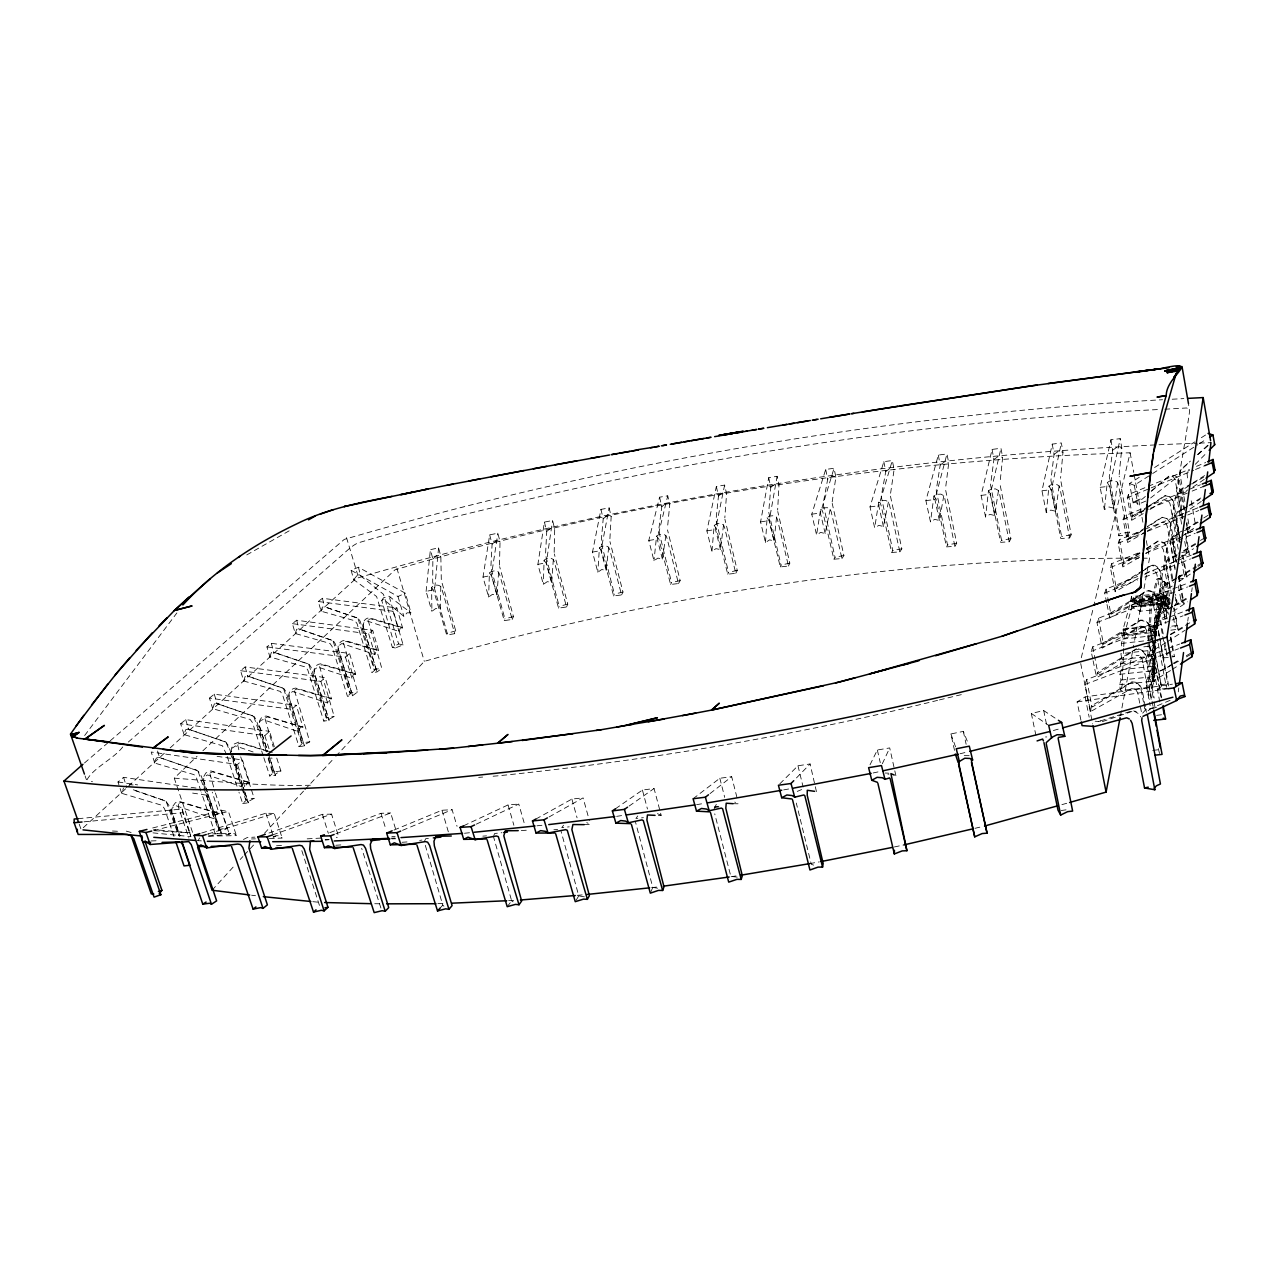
<?xml version="1.0" encoding="UTF-8"?>
<svg xmlns="http://www.w3.org/2000/svg" width="1279" height="1279" viewBox="0 0 1279 1279"><rect width="100%" height="100%" fill="white"/><g stroke="black" fill="none" stroke-linecap="round" stroke-linejoin="round"><path stroke-width="0.75" stroke-dasharray="5 3.75" d="M441.303 579.611L440.839 556.301L438.569 547.876L430.399 549.65L432.862 558.955L432.686 582.153L447.218 633.249L446.707 635.023L454.748 633.665L455.74 630.867L441.495 581.018M498.602 572.209L496.987 595.071L492.495 594.319L488.626 597.053L482.998 577.117L489.697 534.846L497.835 533.199L500.041 541.656L499.481 565.19M553.311 559.562L551.745 582.457L547.252 581.657L543.351 584.391L537.883 564.375L544.406 522.104L552.576 520.489L554.702 528.978L554.175 552.544M1155.88 628.98L1154.313 681.643L1152.891 681.803L1147.839 654.768L1149.261 654.608L1154.313 681.643M178.42 804.315L178.357 806.841L188.924 838.129M544.087 560.282L546.149 563.192L558.555 608.133L566.533 606.981L554.335 561.913L553.215 559.387L550.498 558.076L546.325 558.619L544.087 560.282L543.351 584.391M492.479 579.323L504.246 620.635L512.192 619.436L499.657 574.543L498.506 572.033L495.772 570.738L491.616 571.313L489.393 572.976L488.626 597.053M209.932 773.779L214.792 791.141M1154.937 639.164L1153.626 682.554L1152.283 687.239L1120.564 690.532L1119.509 684.713L1121.028 680.06L1119.956 674.273L1121.475 669.684L1120.42 663.913L1121.907 659.404L1120.868 653.633L1152.203 650.212L1153.546 645.767L1152.523 639.98L1153.85 635.615L1152.827 629.844L1154.154 625.543L1123.218 629.044L1121.747 633.345L1122.786 639.084L1121.315 643.449L1122.003 647.286M1154.985 637.198L1154.154 625.543M1153.882 642.234L1152.619 680.364L1154.042 680.22L1155.289 642.074M1152.891 681.803L1154.154 640.331M1154.202 638.605L1154.473 629.156L1160.916 602.361L1162.275 602.201L1168.59 606.63L1167.423 607.669L1167.167 605.143L1168.382 604.983L1168.718 606.822L1167.423 607.669M1155.401 638.637L1155.944 629.284L1162.275 602.201M1149.261 654.608L1149.229 655.679L1149.709 641.61M237.702 744.97L240.084 754.93M1147.791 655.839L1148.286 641.77M1148.35 640.028L1150.093 605.335L1156.68 579.147L1159.525 578.412L1165.713 582.632L1158.166 578.604M1149.773 639.868L1151.484 605.159L1158.039 578.971L1159.525 578.412M265.041 718.798L273.226 747.016M171.85 811.781L171.994 808.216L175.719 805.642L214.296 818.832L216.183 814.131L219.189 813.716L212.25 792.149M1123.665 648.517L1122.083 685.848L1120.564 690.532M1123.745 646.55L1124.257 634.752L1123.218 629.044M294.586 690.836L309.774 741.836L304.978 744.458L304.418 745.929L299.014 746.632L282.467 694.513L280.245 691.395L243.681 681.004L240.564 670.692L245.136 666.951L325.154 677.55L331.533 698.83L296.984 688.981L295.129 689.845M776.529 517.276L774.115 540.825L769.558 539.882L765.497 542.52L760.573 521.944L768.711 477.691L777.088 476.3L778.991 484.997L777.648 510.049M319.574 666.567L334.203 716.48L329.566 719.006L329.055 720.397L323.779 721.1L307.823 670.084L305.665 667.046L269.933 656.99L266.911 646.902L271.292 643.337L349.551 653.441L355.706 674.257L321.924 664.728L320.118 665.576M608.66 547.3L606.214 570.402L601.738 569.539L597.837 572.209L592.513 552.096L600.938 509.394L609.108 507.891L611.186 516.412L609.827 540.186M343.539 643.097L357.64 691.955L352.588 695.696L347.456 696.368L332.076 646.439L329.982 643.449L295.273 633.521L292.379 623.656L296.664 620.251L372.717 630.339L378.648 650.723L345.842 641.307L344.067 642.138M544.406 522.104L546.741 531.456L545.509 554.91L559.211 606.326L558.555 608.133M269.933 656.99L271.292 652.626L273.322 652.13L309.182 664.345L311.133 667.366L326.96 718.174L323.779 721.1M321.093 611.202L322.372 607.109L324.258 606.71L358.36 618.365L360.198 621.274L374.923 669.988L371.933 672.658L357.097 623.736L355.05 620.827L321.093 611.202L318.295 601.53L322.388 598.284L396.874 607.925L402.581 627.893L370.478 618.78L368.736 619.596M489.697 534.846L492.095 544.167L490.848 567.604L504.917 618.828L504.246 620.635M368.224 620.539L381.813 668.405L376.969 671.971L371.933 672.658M767.096 517.739L769.111 520.729L780.286 566.933L788.472 566.037L777.504 519.69L776.433 517.084L773.699 515.677L769.43 516.092L767.096 517.739L765.497 542.52M243.681 681.004L245.136 676.495L247.247 675.952L283.906 688.582L285.936 691.667L302.356 743.563L299.014 746.632M295.273 633.521L296.632 629.3L298.615 628.852L333.419 640.875L335.322 643.849L350.59 693.586L347.456 696.368M599.403 547.892L601.562 550.801L613.632 595.95L621.578 594.927L609.715 549.65L608.58 547.108L605.862 545.765L601.706 546.245L599.403 547.892L597.837 572.209M263.218 755.777L252.507 722.667L250.204 719.469L212.714 708.694L214.264 703.994L216.487 703.402L254.057 716.496L256.168 719.645L267.775 755.697M723.546 525.014L720.461 549.602L715.936 548.659L711.955 551.297L706.887 530.881L716.352 486.484L724.617 485.109L726.584 493.742L724.825 517.819M1155.784 636.143L1162.579 603.736L1168.654 606.885M226.623 754.642L222.402 745.737L184.032 734.594L185.679 729.717L187.997 729.078L225.536 741.804L228.605 745.833L231.659 755.186M1154.377 636.303L1161.22 603.912L1162.579 603.736M1154.106 635.359L1160.98 602.649L1163.378 602.505L1168.478 605.575M200.899 791.046L196.534 778.016L194.088 774.658L154.727 763.083L154.919 760.765L156.47 758.031L158.916 757.312L192.649 768.999C203.265 769.782 202.242 784.347 206.127 791.333M173.976 836.418L164.543 808.76L162.017 805.322L121.649 793.3L123.503 788.04M440.807 586.549L440.296 609.188L435.771 608.5L431.886 611.314L431.615 587.461C433.949 584.087 441.159 584.087 441.831 588.884L454.748 633.665M714.178 525.493L716.304 528.435L727.735 574.191L735.793 573.312L724.553 527.396L723.466 524.822L720.732 523.431L716.528 523.846L714.178 525.493L711.955 551.297M768.711 477.691L770.773 487.299L768.727 512.224L781.021 565.078L780.286 566.933M1059.108 486.004L1055.639 511.264L1050.794 510.081L1046.302 512.703L1041.969 490.784L1052.265 444.117L1061.346 442.95L1062.977 452.238L1060.579 478.234M665.879 535.661L662.362 559.035L657.902 558.108L653.985 560.714L648.789 540.489L659.58 497.195L667.734 495.836L669.764 504.406L667.43 528.451M600.938 509.394L603.208 518.794L601.13 542.456L614.416 594.111L613.632 595.95M438.569 547.876L434.604 589.571L426.099 591.426L431.886 611.314M1117.622 482.471L1113.913 508.211L1108.973 506.98L1104.369 509.618L1100.148 487.331L1110.939 439.768L1120.228 438.649L1121.811 448.082L1119.157 474.557M998.435 490.64L994.694 515.517L989.93 514.366L985.565 516.972L981.105 495.405L992.088 449.425L1000.961 448.258L1002.656 457.386L1000.002 482.982M1048.972 486.148L1050.954 489.313L1060.803 538.507L1069.644 537.915L1060.035 488.562L1059.012 485.78L1056.15 484.197L1051.53 484.469L1048.972 486.148L1046.302 512.703M426.099 591.426L430.399 549.65M656.575 536.125L658.845 539.019L670.596 584.439L678.494 583.56L666.951 538.011L665.815 535.453L663.066 534.078L658.957 534.494L656.575 536.125L653.985 560.714M1150.301 651.283L1150.748 646.918L1152.619 644.584M1141.14 531.361L1128.67 539.354L1118.533 485.077L1117.526 482.247L1114.617 480.632L1109.9 480.872L1107.262 482.567L1104.369 509.618M1170.988 538.859L1170.573 542.792L1175.161 568.212M1184.818 501.496L1180.005 474.269L1180.373 470.688L1190.381 461.111M716.352 486.484L718.478 496.012L716 519.993L728.55 572.352L727.735 574.191M988.475 490.816L990.554 493.934L1000.658 542.344L1009.291 541.752L999.395 493.166L998.355 490.433L995.51 488.882L991.017 489.154L988.475 490.816L985.565 516.972M943.758 495.868L939.394 520.489L934.725 519.354L930.488 521.928L925.9 500.633L938.306 455.084L946.972 453.933L948.73 462.95L945.549 488.29M1052.265 444.117L1054.04 454.365L1050.906 480.217L1061.634 536.493L1060.803 538.507M1168.382 604.983L1167.087 605.83M933.926 496.044L936.132 499.098L946.508 546.884L954.917 546.309L944.765 498.346L943.694 495.644L940.864 494.126L936.484 494.397L933.926 496.044L930.488 521.928M354.779 673.601L320.677 663.817C316.329 664.025 313.147 668.373 314.122 672.578L329.055 720.397L314.266 672.658L314.49 669.461L317.879 667.078L351.933 678.206L353.356 674.337L355.706 674.257M1110.939 439.768L1112.666 450.176L1109.277 476.507L1119.701 533.711L1118.837 535.757L1127.87 535.246L1129.453 532.016L1119.205 476.156M1187.056 472.942L1187.759 481.304M401.718 627.238L369.311 617.853C363.444 618.077 361.302 625.255 364.275 629.748L376.969 671.971L363.06 626.134L363.428 623.129L366.673 620.843L399.048 631.49L400.391 627.877L402.581 627.893M1178.279 691.843L1178.806 687.91M1187.743 621.146L1188.271 617.213M1191.676 591.681L1192.204 587.764M659.58 497.195L661.787 506.66L658.653 530.609L671.539 582.569L670.596 584.439M330.574 698.174L295.673 688.07C291.212 688.294 287.919 692.754 288.91 697.087L304.418 745.929L289.054 697.167L289.262 693.905L292.715 691.475L327.584 702.97L329.087 698.958L331.533 698.83M992.088 449.425L993.927 459.513L990.538 484.965L1001.569 540.362L1000.658 542.344M377.753 650.068L344.611 640.395C340.374 640.571 337.256 644.792 338.184 648.901L352.588 695.696L338.327 648.965L338.551 645.847L341.845 643.529L374.923 654.496L376.346 650.755L378.648 650.723M888.393 502.087L883.421 526.5L878.833 525.365L874.692 527.907L870.008 506.884L883.837 461.655L892.31 460.536L894.117 469.441L890.408 494.557M830.151 509.362L825.163 533.503L820.638 532.416L816.578 534.942L811.765 514.174L825.69 469.441L834.02 468.274L835.89 477.083L832.181 501.912M551.745 582.457L546.357 562.712L552.576 520.489M496.987 595.071L491.456 575.422L497.835 533.199M878.689 502.263L880.08 502.663L881.039 505.269L891.671 552.464L899.856 551.904L889.433 504.534L888.345 501.864L885.516 500.361L881.263 500.617L878.689 502.263L874.692 527.907M1180.005 474.269L1180.581 470.432L1182.691 467.714L1190.493 461.271M820.574 509.586L821.981 509.985L822.957 512.543L833.876 559.179L841.934 558.571L831.222 511.776L830.103 509.154L827.305 507.667L823.116 507.955L820.574 509.586L816.578 534.942M714.13 808.808L716.384 804.187M938.306 455.084L940.209 465.028L936.228 490.241L947.515 544.918L946.508 546.884M1151.436 638.701L1185.825 436.635L1189.598 411.422L1188.479 403.62M1168.718 602.809L1169.422 598.444L1140.117 601.546L1139.269 605.91L1168.718 602.809L1167.887 597.453L1138.438 600.57L1137.575 604.951L1167.167 601.833L1167.887 597.453M1165.617 600.858L1166.352 596.446L1136.727 599.595L1135.864 604.008L1165.617 600.858L1164.785 595.438L1135.001 598.604L1134.137 603.033L1164.05 599.867L1164.785 595.438M1146.304 540.649L1149.533 558.22L1134.073 643.321M1162.451 598.876L1163.203 594.431L1133.274 597.613L1132.379 602.057L1162.451 598.876L1161.604 593.392L1131.515 596.606L1130.604 601.066L1131.483 606.534L1140.117 611.234L1169.534 608.149M1167.967 607.189L1161.7 603.352L1160.836 597.853L1161.604 593.392M774.115 540.825L769.271 520.521L777.088 476.3M883.837 461.655L885.787 471.487L881.231 496.492L892.79 550.514L891.671 552.464M1120.452 715.76L1121.555 709.877M1121.923 707.926L1133.706 645.271M835.89 477.083L831.814 476.076L827.705 479.145L823.132 503.862L835.011 557.244L833.876 559.179M1140.117 611.234L1140.948 606.838L1140.117 601.546M1179.957 496.268L1182.947 518.027M1167.119 568.995L1167.615 566.341M1177.272 518.043L1176.792 520.569L1179.877 537.756M1157.863 621.738L1157.335 624.52L1159.461 636.079M1163.666 592.081L1163.139 594.783L1167.04 616.046M1173.882 541.992L1173.403 544.582L1176.584 562.216L1169.406 522.024L1167.327 518.826L1161.987 517.467L1147.551 527.092M1153.962 650.819L1153.418 653.665L1161.668 697.87M606.214 570.402L600.97 550.578L609.108 507.891M1149.965 684.137L1149.405 687.079L1153.386 708.23M720.461 549.602L715.489 529.474L724.617 485.109M1055.639 511.264L1051.386 489.633L1061.346 442.95M1113.913 508.211L1109.772 486.228L1120.228 438.649M202.881 750.789L395.019 569.826C633.217 499.881 881.567 460.168 1130.124 452.798L1093.865 605.559M1150.908 639.66L1152.171 634.08L1150.988 640.187M994.694 515.517L990.298 494.238L1000.961 448.258M1158.39 619.052L1159.19 615.679M1161.572 605.75L1162.339 602.489M1155.193 632.322L1162.083 603.544L1161.124 597.645L1130.876 600.97L1123.01 629.54L1124.049 635.583L1155.193 632.322L1154.186 626.246L1161.124 597.645M662.362 559.035L657.246 539.098L667.734 495.836M1081.283 657.758L1093.401 607.493M939.394 520.489L934.901 499.497L946.972 453.933M1154.521 671.827L1154.377 669.093L1152.875 670.02L1153.242 671.971L1154.521 671.827L1154.377 669.093M1153.242 671.971L1153.098 669.221M1124.049 635.583L1131.867 606.838L1130.876 600.97M1152.283 687.239L1151.228 681.387L1152.603 676.735L1151.564 670.915L1152.907 666.327L1152.203 650.212M883.421 526.5L878.801 505.765L892.31 460.536M825.163 533.503L820.415 513.023L834.02 468.274M1134.585 689.061L1131.403 688.662L1090.603 711.556L1084.992 684.473L1086.638 679.581L1166.64 649.013M1092.73 658.909L1091.195 651.395L1092.746 646.822L1167.807 617.709M1143.442 626.502L1140.484 626.134L1102.21 648.101L1096.998 622.537L1098.485 618.221L1188.735 582.744M1106.639 602.633L1104.704 593.072L1106.111 589.027L1137.639 576.477M1138.182 578.428L1115.192 591.729L1110.348 567.492L1111.691 563.687L1139.253 552.576M1139.573 557.276L1122.834 566.933L1118.15 543.287L1119.429 539.674L1143.154 530.018M1145.552 532.064L1127.646 542.504L1123.106 519.45L1124.321 516.045L1144.257 507.859M1143.25 513.598L1131.659 520.281L1127.263 497.787L1128.43 494.557L1189.134 469.377M353.723 579.675L356.905 575.694L359.975 575.342L383.476 594.303L398.616 643.945L392.381 647.414L376.586 596.51L353.723 579.675L351.133 570.306L358.408 567.236L405.363 593.232L411.007 612.849L407.09 612.833L403.86 616.366L383.428 599.196L381.781 600.522L395.371 647.973L403.109 644.888L389.695 598.204M493.774 835.587L494.669 833.492L501.928 832.709M566.533 606.981L567.764 604.136L554.319 553.967M650.931 891.719L652.786 887.418L635.551 822.205M895.892 775.713L889.704 747.927L877.346 750.006L868.601 767.672M512.192 619.436L513.455 616.59L499.641 566.613M208.269 836.05L229.357 834.388C230.444 831.238 235.288 833.556 236.439 835.635L207.358 836.146M788.472 566.037L789.814 563.112L777.76 511.52M882.318 763.787L889.704 747.927M1145.36 496.444L1142.419 498.97L1133.098 502.887L1133.674 501.672L1142.93 497.979M1069.644 537.915L1071.178 534.75L1060.627 479.801M621.578 594.927L623.001 592.033L609.955 541.625M735.793 573.312L737.264 570.386L724.921 519.29M198.069 840.815L199.54 837.985M424.644 840.767L425.715 838.704L431.423 838.097M1009.291 541.752L1010.906 538.619L1000.05 484.533M269.309 838.592L282.179 838.049C280.421 835.731 275.129 834.26 273.69 837.553L272.411 838.033M432.862 558.955L436.763 555.646L440.839 556.301M678.494 583.56L680.172 580.618L667.51 529.906M381.781 600.522L383.444 597.821L388.944 596.222L411.007 612.849M492.095 544.167L495.996 540.937L500.041 541.656M954.917 546.309L956.708 543.207L945.581 489.809M268.382 757.6L273.274 772.788L269.757 776.033L263.81 757.632M546.741 531.456L550.657 528.227L554.702 528.978M1186.304 523.127L1188.063 532.975L1186.912 522.136M232.282 757.056L246.383 800.126L242.69 803.532L238.981 792.245M603.208 518.794L607.141 515.613L611.186 516.412M576.142 900.224L578.763 895.876L561.097 831.398M206.734 793.188L219.093 830.247L215.208 833.844L201.522 792.9M661.787 506.66L665.735 503.526L669.764 504.406M718.478 496.012L722.507 492.863L726.584 493.742M770.773 487.299L774.882 484.117L778.991 484.997M899.856 551.904L901.839 548.819L890.44 496.076M841.934 558.571L843.916 555.518L832.213 503.414M885.787 471.487L889.992 468.402L894.117 469.441M940.209 465.028L944.526 461.895L948.73 462.95M993.927 459.513L998.355 456.331L1002.656 457.386M1054.04 454.365L1058.596 451.151L1062.977 452.238M1112.666 450.176L1117.334 446.947L1121.811 448.082M563.543 825.243L561.785 827.657L569.203 826.826M637.757 815.954L635.919 818.464L643.385 817.665M1148.43 506.324L1132.027 516.428L1131.659 520.281M84.638 735.537L176.87 612.961M1153.642 644.232L1161.444 686.407L1157.543 689.477L1169.102 688.118M507.219 906.683L511.664 900.88L493.662 837.233M1164.577 641.61L1167.056 655.088L1163.298 657.982L1160.437 642.57M1170.988 538.843L1174.25 534.926L1183.986 530.098M1175.737 603.672L1176.968 602.137L1175.545 594.287M1179.03 578.22L1180.213 576.749L1179.19 575.502L1185.761 574.559L1182.34 555.486M1142.691 713.138L1145.712 709.669L1152.731 708.342M212.074 890.232L234.776 865.307M1145.313 706.568L1142.083 689.413L1140.069 685.56L1135.576 682.235L1131.643 681.867L1091.355 705.944L1090.603 711.556M243.458 839.488L247.279 837.521L254.921 837.137M1166.736 687.335L1166.032 685.688L1167.695 683.817L1160.261 643.449M440.152 908.042L442.774 905.148L424.452 842.397M1136.248 648.853L1097.302 672.402L1096.583 677.678L1136.04 655.28L1139.109 655.663M1174.202 607.877L1178.103 629.252L1175.177 627.158L1176.728 625.479L1173.562 608.037M240.18 859.488L242.866 856.578M244.209 855.123L255.001 843.5M264.433 833.316L303.507 791.157M304.85 789.719L334.506 757.728M335.849 756.273L424.324 661.371C659.74 593.904 904.381 556.365 1149.533 558.22M1179.062 575.95L1184.018 603.4L1181.172 601.45L1182.659 599.851L1178.439 576.381M816.434 791.605L810.103 763.979L797.968 765.737L778.415 785.242M1182.963 554.958L1187.088 577.9L1184.306 576.078L1185.761 574.559M192.537 832.325L174.264 778.144L197.11 756.241M1185.697 533.455L1189.486 554.686L1186.784 552.976L1188.191 551.537L1185.105 534.206M796.481 777.92L810.103 763.979M1195.241 464.357L1206.369 453.118M1153.29 642.314L1150.445 626.982L1148.574 623.353L1144.353 620.315L1140.66 620.043L1102.882 643.081L1102.21 648.101M1163.171 633.904L1156.456 597.309L1153.818 592.641L1150.556 590.866L1146.975 590.642L1110.348 613.185L1109.724 617.933L1146.831 596.43L1149.693 596.765M1197.56 454.541L1210.478 442.71M164.288 753.283L81.169 829.655L79.17 824.044M170.155 747.911L356.01 578.46C628.676 498.298 913.014 453.086 1197.448 443.205M154.727 763.083L151.21 752.02L237.478 764.506L242.482 759.982L249.693 782.796L212.474 771.829L210.491 772.724M192.633 793.092L206.383 795.138L209.021 792.74M265.6 717.791L267.487 716.911L302.931 727.127L296.28 705.337L291.756 709.397L209.452 698.126L212.714 708.694M184.032 734.594L180.643 723.786L264.801 735.633L269.549 731.348L275.321 749.91M266.911 646.902L345.458 657.102L349.551 653.441M240.564 670.692L320.869 681.387L325.154 677.55M1197.927 454.653L1209.806 444.085M1143.266 570.29L1115.784 587.189L1115.192 591.729M122.752 746.952C113.943 758.735 93.095 767.88 86.876 780.078M128.332 742.044L340.853 556.109C346.289 551.473 351.293 546.117 357.848 542.967C421.51 523.894 486.612 509.122 551.329 493.934C750.965 448.305 954.566 419.56 1159.126 409.504M318.295 601.53L393.021 611.266L396.874 607.925M292.379 623.656L368.688 633.84L372.717 630.339M1156.104 642.266L1153.003 644.952L1152.075 649.252L1160.964 697.167M84.478 762.987L108.651 742.14M110.17 740.845L344.259 539.402C608.117 462.518 881.982 415.995 1156.728 400.039L1162.531 399.735M1151.26 491.408L1168.958 476.3L1173.355 476.859L1175.113 479.705L1182.26 518.89L1178.263 495.692L1179.062 491.983L1190.477 484.933M1151.66 490.64L1169.134 475.964L1174.266 475.42L1176.984 476.987L1179.574 480.84L1184.818 510.337M121.649 793.3L117.972 781.965L123.583 777.328L196.007 788.04M1139.797 552.688L1123.25 562.728L1122.834 566.933M209.452 698.126L214.28 694.161L296.28 705.337M180.643 723.786L185.711 719.629L269.549 731.348M1150.604 497.979L1174.57 479.209L1176.728 479.129M710.037 793.588L731.684 776.705L737.567 799.919M693.106 798.736L719.837 778.256L731.684 776.705M1145.744 527.619L1128.03 538.475L1127.646 542.504M1148.062 710.74L1150.668 708.774M1187.839 471.327L1189.678 469.985M615.535 808.712L642.426 790.054L654.065 788.519L661.179 815.315L656.958 815.426M629.092 806.09L654.065 788.519M1186.448 491.536L1180.933 494.797M1192.955 487.091L1204.354 479.289M1183.762 513.343L1178.279 516.54M1190.125 509.01L1201.253 501.464M1180.565 537.18L1174.921 540.457M1182.196 536.077L1193.659 528.371M1145.344 509.074L1133.833 516.796L1132.634 517.308L1132.155 516.332M1146.991 507.971L1165.073 495.852L1170.269 497.147L1172.299 500.265L1180.037 542.84M1175.913 560.474L1168.67 564.774M1177.511 559.403L1193.531 548.691M1172.204 586.086L1164.753 590.466M1178.79 581.705L1190.333 574.047M1140.021 553.247L1125.184 563.064L1123.905 563.591L1123.394 562.6M1146.623 548.883L1158.166 541.241L1163.666 542.648L1165.809 545.925L1172.315 581.321M1140.213 572.816L1117.638 587.637L1116.327 588.18L1115.784 587.189M1141.827 571.761L1151.5 565.398L1157.143 566.853L1159.35 570.226L1167.295 612.993M1166.448 615.759L1158.982 620.075M1172.939 611.474L1187.567 601.865M1150.093 505.253L1164.977 495.565L1171.1 497.291L1173.467 501.352L1180.037 538.155M1165.809 642.745L1155.113 649.124M1167.407 641.706L1185.041 630.227M1147.359 526.58L1161.892 517.196L1168.175 518.97L1170.605 523.175L1176.792 557.612M1170.525 670.548L1151.148 682.394M1172.172 669.477L1178.822 665.192M1146.448 548.419L1158.071 540.969L1164.545 542.808L1167.04 547.156L1173.419 582.505M1133.098 502.887L1129.533 483.51L1141.22 476.044M1154.585 467.522L1194.682 441.942M1201.349 437.69L1206.369 434.492M1129.533 483.51L1134.265 485.285L1151.004 474.589M1152.683 473.518L1197.879 444.628M1199.558 443.557L1206.257 439.273M1144.897 569.267L1151.388 565.126L1154.873 565.302L1158.838 568.116L1160.613 571.537L1168.382 614.272M1191.484 483.782L1180.293 489.697L1177.208 493.422L1176.808 497.179L1181.62 524.118M1193.115 482.759L1204.594 475.596M1080.915 720.157L1077.11 701.915L1085.168 696.911L1172.395 684.169M1187.424 506.276L1180.677 510.449L1188.079 506.356M1189.102 505.237L1200.885 497.931M1185.633 529.09L1202.1 518.986M1203.747 517.963L1208.687 514.941M1149.917 509.538L1164.913 500.377L1167.487 500.665M1176.936 554.766L1168.015 559.003L1164.641 563.032L1164.226 567.077L1170.237 600.027M1183.651 550.673L1198.775 541.465M1200.453 540.441L1205.489 537.372M1147.167 531.073L1161.812 522.216L1164.45 522.503M1176.312 578.252L1164.082 584.439L1160.613 588.596L1160.181 592.737L1165.84 623.56M1177.959 577.261L1196.073 566.341M1197.72 565.334L1202.66 562.36M1146.256 553.263L1157.975 546.229L1160.692 546.533M1172.635 606.406L1158.31 613.76L1154.729 618.045L1154.297 622.297L1157.847 641.514M1174.33 605.399L1187.935 597.277M1144.721 574.527L1151.26 570.642L1154.058 570.962M1170.413 634.256L1193.851 620.427M1192.108 483.974L1203.587 477.227M1189.758 505.381L1199.862 499.481M1171.452 664.393C1164.13 671.379 1152.283 671.459 1146.639 679.98L1146.176 684.473L1150.157 705.56M1173.115 663.417L1179.734 659.564M1186.368 655.695L1192.987 651.826M1186.32 529.17L1199.494 521.544M274.441 836.194L273.003 837.026L275.96 836.066M1177.032 555.07L1166.688 561.369L1165.824 565.366L1170.749 592.513M1183.794 551.185L1195.641 544.374M1176.44 578.668L1162.723 586.837L1161.828 590.93L1167.119 619.851M1178.103 577.724L1196.329 567.332M1197.991 566.373L1202.963 563.543M246.751 554.926L289.63 530.577M1172.779 606.87L1156.919 616.19L1156.008 620.395L1158.838 635.775M1174.49 605.894L1188.191 598.172M549.107 816.945L583.096 797.872L589.379 820.59M1170.573 634.752L1184.05 627.222M535.885 819.04L571.889 799.071L583.096 797.872M1172.411 664.584L1152.203 675.136L1148.99 677.902L1148.03 682.331L1151.26 699.597M1174.154 663.625L1179.382 660.731M1186.368 656.894L1193.339 653.041M431.615 587.461L433.597 590.37L446.707 635.023M1107.262 482.567L1109.261 485.764L1118.837 535.757M229.9 833.157L228.333 833.94L230.764 833.284L207.486 834.116M489.393 572.976L491.504 575.87M455.74 630.867L447.218 633.249M526.277 830.247L520.073 830.615M476.348 824.14L518.762 804.059L524.662 824.635M463.637 825.754L508.083 804.907L518.762 804.059M513.455 616.59L504.917 618.828M238.262 743.93L240.196 743.051L267.583 751.269L259.125 725.321L259.637 720.621L261.284 717.967L264.257 716.432L266.112 716L302.931 727.127M567.764 604.136L559.211 606.326M178.996 803.228L181.01 802.333L219.189 813.716M351.133 570.306L397.977 596.478L405.363 593.232M623.001 592.033L614.416 594.111M215.4 793.012L227.118 828.376L221.747 831.398L220.979 833.157L215.208 833.844M789.814 563.112L781.021 565.078M797.249 791.413L801.629 789.559M1149.389 709.11L1171.116 699.901M737.264 570.386L728.55 572.352M240.692 756.816L254.185 798.304L249.021 801.182L248.334 802.828L242.69 803.532M1133.674 501.672L1135.704 501.96L1137.958 504.39L1147.615 500.313M680.172 580.618L671.539 582.569M276.76 758.095L280.9 771.013L275.912 773.763L275.289 775.314L269.757 776.033M1196.504 466.339L1205.697 462.518M1127.263 497.787L1149.405 488.594M1151.244 487.843L1193.691 470.24M1195.529 469.473L1204.754 465.652M402.501 830.343L452.111 809.703L457.051 826.314M394.028 830.039L441.974 810.246L452.111 809.703M1146.064 507.123L1187.727 490.001M1189.534 489.265L1200.405 484.789M1123.106 519.45L1148.558 509.01M1150.365 508.259L1190.349 491.839M1192.156 491.088L1203.059 486.612M1144.993 529.282L1183.331 513.694M1185.153 512.943L1199.766 507.012M1118.15 543.287L1145.632 532.112M1147.455 531.361L1185.921 515.725M1187.759 514.973L1198.743 510.513M1110.348 613.185L1110.907 614.16L1112.25 613.616L1147.087 590.93L1149.917 591.138L1152.907 592.433L1155.177 595.902L1162.403 634.56M1146.608 549.618L1179.702 536.301M1187.056 533.343L1194.41 530.385M1110.348 567.492L1143.538 554.127M1145.392 553.391L1195.178 533.343M1102.882 643.081L1103.457 644.072L1104.848 643.513L1140.772 620.331L1146.783 621.898L1149.134 625.479L1161.444 686.407M1145.057 573.52L1176.584 560.969M1178.439 560.234L1191.436 555.07M1104.704 593.072L1137.559 579.995M1144.865 577.085L1179.542 563.288M1181.364 562.552L1190.493 558.923M1097.302 672.402L1097.91 673.378L1099.348 672.818L1136.376 649.14L1142.563 650.771L1144.993 654.448L1153.626 699.853M1096.998 622.537L1187.567 586.949M1091.355 705.944L1092.01 706.935L1093.481 706.36L1131.771 682.139L1138.182 683.849L1140.692 687.654L1143.474 702.155M249.693 782.796L246.831 783.132L245.056 787.64L237.478 764.506M1169.63 617.006L1184.274 611.314M1091.195 651.395L1170.189 620.763M1172.028 620.059L1183.043 615.791M843.916 555.518L835.011 557.244M1010.906 538.619L1001.569 540.362M956.708 543.207L947.515 544.918M1071.178 534.75L1061.634 536.493M1168.494 648.293L1179.654 644.04M1084.992 684.473L1178.567 648.741M335.961 833.78L390.671 812.948L395.691 829.32M901.839 548.819L892.79 550.514M329.838 832.645L381.03 813.3L390.671 812.948M1129.453 532.016L1119.701 533.711M1152.987 708.502L1156.536 707.175M389.887 597.453L390.83 597.117M1184.418 530.641L1189.63 528.739L1193.323 530.241M1178.103 533.951L1172.955 537.26L1172.108 541.161L1175.977 562.68M301.924 726.472L299.414 728.614L298.742 731.492L297.543 731.316L262.978 719.597L261.06 720.365L259.461 722.059L259.269 725.401L267.599 751.365M1188.063 532.975L1196.393 530.034M272.667 834.883L331.549 814.147L338.887 837.409M268.974 833.013L322.404 814.323L331.549 814.147M1131.899 711.508L1102.098 721.708L1095.128 721.244M1130.332 711.444L1097.798 721.772L1100.771 720.924M208.109 833.94L274.202 813.444L282.179 838.049M201.714 833.013L265.92 813.204L274.202 813.444M1053.384 730.517L1060.707 728.454M1061.906 804.635L1067.645 803.036M153.624 830.551L228.429 811.414L236.439 835.635M152.681 827.977L221.587 810.438L228.429 811.414M887.946 774.307L889.017 774.035M154.327 830.679L189.916 832.741L153.576 829.591M937.555 700.38C793.3 736.08 646.375 760.669 498.554 775.777L490.624 776.417M939.441 699.917L964.062 693.969M960.049 753.747L967.739 751.892M974.966 828.328L982.592 826.506M1035.926 735.425L1031.322 713.442L1043.712 710.58L1056.758 719.214M714.29 807.497L718.942 806.937M873.109 772.98L880.831 771.301M894.405 846.954L904.093 844.875M954.518 750.373L950.889 733.938L963.343 731.396L968.539 744.314M482.998 577.117L491.456 575.422M537.883 564.375L546.357 562.712M592.513 552.096L600.97 550.578M783.691 789.894L789.527 788.839M809.751 863.613L819.311 861.886M648.789 540.489L657.246 539.098M706.887 530.881L715.489 529.474M760.573 521.944L769.271 520.521M419.688 840.431L421.942 840.063M696.639 804.635L704.345 803.388M731.092 876.707L736.88 875.811M1181.796 552.464L1188.191 551.537M1077.11 701.915L1168.031 688.757M616.638 816.338L624.44 815.203M1175.193 596.893L1175.913 600.794L1182.659 599.851M1061.186 810.518L1066.046 809.831M1181.141 555.821L1189.486 554.686M1176.728 625.479L1169.789 626.438L1170.861 627.861M811.765 514.174L820.415 513.023M1178.519 579.035L1187.088 577.9M1162.755 636.462L1165.952 653.553L1173.099 652.61L1170.285 637.198M1175.209 604.535L1184.018 603.4M1160.325 684.761L1167.695 683.817M391.854 836.37L395.163 836.498M870.008 506.884L878.801 505.765M925.9 500.633L934.901 499.497M358.072 618.78L374.06 669.397L381.813 668.405M981.105 495.405L990.298 494.238M308.894 664.744L326.081 717.503L334.203 716.48M1170.845 630.163L1178.103 629.252M1156.568 715.361L1162.275 714.657M1041.969 490.784L1051.386 489.633M333.164 641.275L349.743 692.93L357.64 691.955M283.666 688.933L301.476 742.843L309.774 741.836M1163.298 657.982L1174.49 656.623L1170.237 633.441M1152.731 750.405L1158.63 749.702M268.142 758.735L272.411 772.004L280.9 771.013M1100.148 487.331L1109.772 486.228M1121.747 633.345L1152.827 629.844M1124.257 634.752L1155.161 631.282M1122.786 639.084L1153.85 635.615M241.859 788.072L245.52 799.279L254.185 798.304M1121.315 643.449L1150.572 640.203M1143.794 646.838L1153.546 645.767M651.619 887.626L657.502 886.971M1131.867 606.838L1162.083 603.544M1121.907 659.404L1153.226 655.999M1152.875 670.02L1154.17 669.892M1153.45 671.171L1154.745 671.027M1120.42 663.913L1151.883 660.508M1121.475 669.684L1152.907 666.327M1152.795 681.323L1154.218 681.163M198.197 771.605L218.245 829.336L227.118 828.376M1130.604 601.066L1160.836 597.853M1131.483 606.534L1161.7 603.352M1140.948 606.838L1170.237 603.768L1169.422 598.444M1123.01 629.54L1154.186 626.246M1119.956 674.273L1151.564 670.915M1121.028 680.06L1152.603 676.735M1119.509 684.713L1151.228 681.387M714.465 806.729L718.382 806.33M464.501 833.253L470.384 832.645M536.972 825.802L542.856 825.195M325.234 839.951L328.991 839.6M78.099 818.672L182.162 809.047L189.916 832.741M83.998 821.821L182.705 812.677L190.827 836.658L152.713 832.837M577.197 895.348L583.064 894.82M478.698 777.36L482.679 777.056M482.838 836.13L486.532 835.874M402.022 842.285L409.728 841.758M553.887 829.767L557.66 829.511M335.833 845.259L341.605 844.891M276.52 845.771L284.114 845.291M307.184 838.848L323.027 837.953M1172.204 399.224L1183.826 398.6M508.642 900.64L514.526 900.32M1164.817 409.216L1186.624 407.969L1189.502 409.472M391.102 838.209L395.019 838.017M1199.382 443.126L1210.941 442.662M151.066 840.942L158.852 840.671M437.898 903.645L443.797 903.454M325.138 839.807L328.975 839.727M391.838 838.864L395.707 838.768M251.467 838.944L255.432 838.864M737.248 877.138L730.853 876.387L714.737 813.844M657.582 888.202L652.786 887.418M310.317 785.242C264.865 786.441 219.54 781.613 174.264 778.144M1045.519 736.96L1046.75 736.944M248.574 782.156L210.955 770.933L209.005 771.381L205.807 773.044L203.425 777.168L203.505 780.829L207.246 792.037M964.238 755.649L969.178 755.665M584.231 824.635L590.434 824.379L586.741 822.637M374.731 903.725L380.662 903.773M218.022 813.076L179.412 801.437L175.463 802.7L171.61 807.912L171.706 811.669L179.875 835.683M584.391 896.867L578.763 895.876M126.285 831.126L131.401 832.565M885.244 773.028L888.553 773.155M1160.98 602.649L1165.121 604.551M112.472 831.014L118.323 831.302M733.059 803.692L738.543 803.788L734.722 802.093M129.307 784.682L133.128 784.97M197.382 840.575L201.347 840.879M657.39 813.652L661.179 815.315M312.811 901.679L318.775 902.239M1161.22 603.912L1168.83 607.973M251.611 895.22L255.512 895.7M217.078 756.337L242.482 759.982M117.972 781.965L137.62 784.89M270.828 758.015L272.075 758.207M307.552 663.689L273.322 652.13M356.793 617.789L324.258 606.71M331.869 640.251L298.615 628.852M282.291 687.878L247.247 675.952M252.443 715.712L216.487 703.402M224.816 741.772L187.997 729.078M196.71 770.454L158.916 757.312M91.417 781.533L92.472 781.725M392.381 647.414L395.371 647.973M164.863 800.846L132.408 789.639M398.616 643.945L403.109 644.888M336.281 837.281L337.256 837.505M1138.47 648.773L1143.538 651.027L1146.336 656.079L1154.154 698.046M272.299 752.42L238.757 742.14L233.785 744.17L231.467 748.167L231.547 751.732L231.867 748.423L235.448 745.929L255.928 752.931M1172.188 655.903L1174.49 656.623M813.652 865.1L811.302 864.332L796.305 803.068M243.777 787.432L207.47 774.914L203.809 777.44L203.649 780.925L220.979 833.157L207.869 793.907M133.352 789.798L165.615 800.894L168.796 805.21L179.396 836.418M1133.754 710.868L1139.189 714.066L1140.692 716.943M1134.921 711.108L1136.376 711.859M1165.952 604.887L1168.974 606.71M1164.226 582.712L1168.766 607.557L1160.916 602.361M1031.322 713.442L1048.7 725.417M374.06 669.397L374.923 669.988M511.664 900.88L513.087 901.871M349.743 692.93L350.59 693.586M326.081 717.503L326.96 718.174M301.476 742.843L302.356 743.563M1187.504 531.009L1188.655 531.968M272.411 772.004L273.274 772.788M442.774 905.148L443.925 906.219M245.52 799.279L246.383 800.126M218.245 829.336L219.093 830.247M380.902 908.01L361.653 848.297M1175.913 600.794L1176.968 602.137M1165.952 653.553L1167.056 655.088M166.398 802.045L178.58 835.475M226.271 742.907L229.612 750.677M253.866 716.816L265.696 751.157M1136.024 690.068L1137.75 692.802L1141.747 713.778M1140.5 656.639L1142.163 659.277L1149.725 699.357M1144.801 627.445L1146.416 630.019L1148.926 643.433M1151.004 597.677L1152.571 600.171L1160.085 640.635M1155.321 571.841L1156.84 574.271L1165.793 622.841M1165.633 523.351L1167.072 525.637L1175.065 569.683M1161.924 547.396L1163.394 549.762L1171.292 592.976M1168.638 501.48L1170.045 503.718L1179.126 554.111M1177.735 479.769L1183.858 509.362M1128.174 538.379L1128.67 539.354M1159.541 753.459L1158.087 747.735M950.889 733.938L956.26 748.775M85.085 775.921L86.396 779.662M173.241 815.922L180.051 836.002M206.383 795.138L214.296 818.832M232.794 755.521L243.985 789.591M244.593 791.477L248.334 802.828L243.41 787.768M227.246 756.528L238.358 790.374M232.97 755.777L242.802 785.898M230.22 752.548L241.235 786.201M221.587 810.438L229.357 834.388M269.901 758.655L275.289 775.314L268.19 753.219M264.801 735.633L269.645 750.677M301.828 850.663L319.782 906.459M265.92 813.204L272.491 833.796M322.404 814.323L328.351 833.38M320.869 681.387L327.584 702.97M123.583 777.328L126.781 787.608M345.458 657.102L351.933 678.206M381.03 813.3L385.938 829.495M157.557 750.981L159.587 757.68M346.513 537.596L358.216 576.573M368.688 633.84L374.923 654.496M393.021 611.266L399.048 631.49M185.711 719.629L188.637 729.43M397.977 596.478L403.86 616.366M396.874 568.196L424.324 661.371M441.974 810.246L448.433 832.165M214.28 694.161L217.094 703.754M190.827 836.658L189.58 831.989M245.136 666.951L247.838 676.319M508.083 804.907L513.886 825.275M271.292 643.337L273.882 652.498M296.664 620.251L299.158 629.22M571.889 799.071L577.069 817.809M322.388 598.284L324.786 607.077M358.408 567.236L360.678 575.726M642.426 790.054L647.462 809.015M719.837 778.256L724.713 797.409M797.968 765.737L803.132 787.001M877.346 750.006L880.288 762.732M963.343 731.396L966.141 744.298M825.69 469.441L827.705 479.145M1093.113 660.795L1096.583 677.678M1043.712 710.58L1047.101 727.223M1107.022 604.551L1109.724 617.933M1086.638 679.581L1092.01 706.935M1080.739 663.561L1092.65 723.946M1085.168 696.911L1089.164 717.199M1092.746 646.822L1097.91 673.378M1134.265 485.285L1137.958 504.39M1098.485 618.221L1103.457 644.072M1143.842 704.089L1145.313 711.795M1106.111 589.027L1110.907 614.16M1153.994 701.803L1155.097 707.607M1111.691 563.687L1116.327 588.18M1119.429 539.674L1123.905 563.591M1145.664 708.47L1146.384 712.275M1149.293 645.351L1160.309 704.905M1130.124 452.798L1133.722 472.319M1134.073 474.269L1143.058 523.079M1159.829 638.013L1168.75 686.199M1158.198 643.433L1166.032 685.688M1128.43 494.557L1132.634 517.308M1173.419 617.469L1175.177 627.158M1165.553 582.521L1170.093 607.365M1167.167 605.143L1167.503 606.981M1178.343 585.798L1181.172 601.45M1179.957 542.136L1175.529 517.356L1176.36 513.55L1181.348 510.289L1176.872 511.968L1174.442 515.053L1174.042 518.906L1178.151 541.768M1181.572 560.826L1184.306 576.078M1191.213 500.792L1195.705 526.133M1184.722 541.433L1186.784 552.976M1187.919 519.002L1189.63 528.739M1138.438 600.57L1139.269 605.91M1136.727 599.595L1137.575 604.951M1135.001 598.604L1135.864 604.008M1133.274 597.613L1134.137 603.033M1131.515 596.606L1132.379 602.057M1166.352 596.446L1167.167 601.833M1163.203 594.431L1164.05 599.867M182.162 809.047L182.705 812.677"/><path stroke-width="1.5" d="M142.369 837.377L142.145 840.047L160.866 894.74L154.072 897.123L133.767 838.64L130.954 835.459L127.085 834.5L78.179 834.436L74.134 822.733L74.166 819.024L78.099 818.672M894.229 775.01L890.919 773.619L906.907 850.727L902.207 850.903L894.325 853.956L894.437 850.295M1202.836 500.377L1212.38 493.902L1213.068 490.449L1213.323 491.616L1209.966 493.582M958.563 764.234L974.726 836.85L982.16 833.556L987.052 833.157L972.152 764.41L971.321 759.822L972.632 759.998L969.29 746.153L956.26 748.775L959.346 761.453L959.058 764.73M1200.214 523.958L1210.03 517.34L1210.733 513.694L1211.021 514.861L1208.895 503.286L1199.766 507.012M1205.985 478.186L1214.139 472.622L1214.426 469.457L1215.05 470.464L1213.052 459.465L1207.536 461.751M1180.469 664.137L1192.092 656.655L1192.987 651.826L1193.339 653.041L1190.829 639.772L1181.524 643.321M1186.64 629.188L1194.666 623.96L1195.513 619.436L1195.849 620.651L1193.435 607.765L1186.113 610.611M1190.813 599.739L1197.304 595.454L1198.135 591.186L1198.455 592.385L1196.105 579.851L1190.589 582.025M1193.643 571.857L1201.876 566.389L1202.66 562.36L1202.963 563.543L1200.709 551.377L1193.291 554.319M1196.728 546.549L1204.738 541.193L1205.489 537.372L1205.777 538.539L1203.587 526.676L1196.249 529.634M935.62 655.743L1002.096 636.207L1119.109 596.462L1136.152 591.697L1140.5 587.892C1146.048 523.607 1147.647 457.866 1166.224 395.611L1157.015 397.098L1166.24 395.563C1166.16 375.307 1203.875 358.807 1160.309 368.736L1135.672 372.301M1142.291 565.11L1140.5 587.892L1140.82 583.943M1142.371 563.879L1143.106 553.088M1142.083 568.116L1142.403 564.167M1142.723 560.202L1143.202 554.271M1143.506 550.322L1147.167 504.821M1147.918 497.179L1150.828 472.335L1129.933 476.268L1150.828 472.319M1208.783 462.151L1210.941 442.662M1142.035 717.743L1141.683 720.509L1154.825 789.751L1144.545 787.96L1132.139 723.37L1130.572 720.285M1187.695 398.393L1203.171 397.577L1166.976 637.15L1175.961 685.992M1179.334 683.977L1183.539 652.562M1184.85 642.745L1187.472 623.113M1189.054 611.33L1191.42 593.648M1192.987 581.865L1195.353 564.199M1196.936 552.416L1199.031 536.7M1200.086 528.851L1201.924 515.101M1203.235 505.285L1205.346 489.569M1206.129 483.686L1207.712 471.903M1151.819 465.044L1153.402 454.093M792.58 799.919L809.943 869.992L818.064 867.114L822.557 867.098L823.164 863.517L807.225 795.298L807.273 790.278L814.611 791.333M150.618 842.365L142.96 842.349L145.214 841.134L150.187 844.492L188.78 841.598L191.242 844.62L211.467 904.269L216.631 900.88L198.069 845.099M1069.564 802.493L1106.095 792.101L1120.084 717.711M84.43 774.067L70.505 734.098L83.822 715.313M1192.092 656.655L1189.566 644.536L1190.829 639.772M1194.666 623.96L1192.236 612.225L1193.435 607.765M1197.304 595.454L1194.97 584.039L1196.105 579.851M1201.876 566.389L1199.622 555.294L1200.709 551.377M1204.738 541.193L1202.548 530.369L1203.587 526.676M1210.03 517.34L1207.904 506.788L1208.895 503.286M1153.818 451.279L1176.041 373.9L1177.959 371.022L1167.135 372.653L1178.966 369.839L1179.877 368.688L1164.737 370.926L1181.652 367.137M1212.38 493.902L1210.334 483.638L1211.277 480.328L1202.228 484.054M1214.139 472.622L1212.14 462.598L1213.052 459.465M710.564 812.773L728.71 882.126L736.912 879.344L741.196 879.424L742.316 875.779L725.801 808.232L726.216 803.212L733.059 803.692M1140.5 587.892L1141.108 585.942M310.365 841.998L309.662 849.416L327.952 907.291L324.131 910.904L321.333 910.28L313.515 912.087L292.236 848.249M207.406 846.442L197.909 846.522L200.899 844.939L206.718 847.913L237.798 844.044L240.612 844.572L242.898 847.641L263.01 908.394L267.375 904.861L248.925 848.057L249.917 840.783M631.458 824.539L650.308 893.158L658.477 890.392L662.65 890.472L663.993 886.827L646.886 819.983L647.446 814.979L655.056 815.347M745.849 431.295L747.24 431.055M1142.978 716.32L1176.728 700.508L1180.181 696.064L1183.379 695.376L1184.898 696.543L1176.041 699.869M271.516 848.185L261.667 848.297L265.105 846.474L271.404 849.272L299.478 845.307L302.052 845.851L304.21 848.984L324.131 910.904M352.029 846.922L324.434 847.705L328.143 845.771L334.714 848.521L361.046 844.556L363.46 845.099L365.538 848.281L385.203 911.256L382.165 910.696L374.187 912.63L353.196 847.721M415.835 844.204L390.335 844.875L394.316 842.813L401.142 845.499L425.395 841.582L427.634 842.158L429.6 845.387L448.929 909.321L445.652 908.825L437.53 910.936L416.922 845.019M555.726 833.876L575.262 901.663L583.496 899.121L587.381 899.345L589.395 895.668L571.873 829.559L572.912 824.539L584.231 824.635M486.148 838.96L463.733 839.376L468.018 837.137L475.148 839.711L496.316 836.002L498.298 836.61L519.018 904.749L515.421 904.381L507.219 906.683L487.123 839.791M1176.041 373.9L1173.77 377.737L1175.081 375.53M554.862 833.013L536.061 833.061L540.633 830.631L545.509 831.366L548.036 833.029L565.606 829.655L567.284 830.295L587.381 899.345M630.723 823.644L615.886 823.164L620.731 820.542L625.767 821.134L628.341 822.781L641.962 819.887L643.321 820.59L662.65 890.472M877.474 782.348L871.782 780.286L868.601 767.672L881.487 765.561L884.988 779.343L889.592 777.936L890.184 778.783L906.907 850.727M709.893 811.861L696.511 811.142L701.484 808.472L706.6 809.079L709.19 810.742L721.388 808.072L722.619 808.792L741.196 879.424M792.021 798.991L781.725 797.76L786.889 794.978L792.101 795.538L794.691 797.169L803.851 794.962L804.827 795.73L822.557 867.098M519.018 904.749L521.64 901.04L503.814 835.779L505.301 830.774L518.235 830.631M871.782 780.286L877.122 777.312L882.398 777.744L884.988 779.343M959.346 761.453L964.782 758.239L970.074 758.463L972.632 759.998M1046.222 742.635L1052.345 737.104L1057.093 734.738L1062.321 734.849L1064.815 736.336L1061.666 722.459L1058.388 720.301M76.021 726.056L107.756 684.169M182.865 604.999C214.408 570.418 254.809 543.863 297.048 523.719C326.8 508.866 359.607 502.695 391.934 496.38M91.592 704.921L117.14 672.594L152.265 632.833M114.662 675.648L129.819 657.646M448.929 909.321L452.095 905.628L434.348 845.867L433.965 841.278L435.819 836.306L451.295 836.002M136.198 650.435L174.36 610.499L210.332 578.62M437.53 910.936L440.152 908.042M385.203 911.256L388.72 907.594L370.67 848.728L370.334 844.204L372.445 839.296L389.887 838.896M159.06 625.783L167.021 617.741M781.725 797.76L778.415 785.242L791.03 783.499L793.763 780.702M1209.151 450.304L1214.714 444.692L1212.956 435.004L1208.031 433.421M78.515 822.189L63.95 781.069L82.959 764.282M188.86 597.053L174.392 610.467L192.074 605.926L174.36 610.499M77.3 829.256L77.395 832.165M313.515 912.087L316.025 909.833M711.524 710.085L719.326 703.178L711.556 710.085L682.41 715.648M70.505 734.098L71.912 736.112L78.275 738.271L194.392 753.091L310.477 755.681L386.69 752.755L453.565 748.135L497.627 743.211L507.971 734.434L497.723 743.211L572.88 733.73M1134.537 592.225L1140.804 586.917L1134.249 592.321L1131.595 592.992M427.586 750.07L322.82 755.473L341.877 739.838L322.532 755.473L298.503 755.489M266.815 755.042L291.068 735.969M145.071 841.486L161.905 890.36L159.22 893.669L160.866 894.74M696.511 811.142L693.106 798.736L705.384 797.201L708.486 794.787M231.563 846.506L253.098 909.113L255.928 906.923M217.398 572.96L231.307 563.687M1043.936 742.555L1058.005 810.167L1060.675 815.059L1067.629 811.653L1072.633 811.078L1058.149 738.415L1058.468 737.375L1064.815 736.336M152.904 748.279L168.189 736.88L152.777 748.263M1181.268 367.425L1164.737 370.926L1179.893 368.672M615.886 823.164L612.369 810.902L624.408 809.383L627.541 807.193M238.406 557.436L240.42 556.029M612.369 810.902L615.535 808.712M1209.598 437.13L1212.956 435.004M181.074 842.701L182.657 844.732L202.785 904.157L206.095 902.047M1168.031 688.757L1173.962 687.894L1182.1 682.746L1184.898 696.543M308.495 519.866L315.353 515.981M536.061 833.061L532.464 820.942L544.007 819.791L547.412 817.889M532.464 820.942L535.885 819.04M463.733 839.376L460.088 827.433L471.056 826.65L474.589 824.971M460.088 827.433L463.637 825.754M1204.754 465.652L1212.14 462.598M390.335 844.875L386.642 833.093L396.986 832.629L400.663 831.094M386.642 833.093L392.173 830.806M1203.059 486.612L1210.334 483.638M1200.581 509.761L1207.904 506.788M1197.016 532.608L1202.548 530.369M1192.316 558.204L1199.622 555.294M1189.422 586.214L1194.97 584.039M1184.882 615.071L1192.236 612.225M1180.405 648.053L1189.566 644.536M324.434 847.705L320.693 836.098L330.494 835.858L334.139 834.468M320.31 514.126L333.371 509.634M320.693 836.098L324.354 834.723M261.667 848.297L257.91 836.898L267.151 836.818L272.667 834.883M257.91 836.898L265.281 834.308M1002.096 636.207L1017.54 630.835M158.372 891.559L161.905 890.36M1032.984 625.447L1078.741 609.955M1093.977 604.855L1124.465 594.703M253.098 909.113L260.628 907.626L263.01 908.394M197.909 846.522L194.168 835.347L202.45 835.699L206.223 834.532M194.168 835.347L199.828 833.604M1172.875 697.231L1062.529 727.927M291.004 847.465L275.449 848.137M869.544 673.921L976.293 643.737M1166.976 637.15L1157.143 640.076C953.079 700.093 744.122 743.099 533.007 769.015C377.577 787.48 220.004 798.704 63.95 781.069M70.665 734.801L79.058 732.403L73.031 736.672L79.058 732.403L70.649 734.738L71.176 735.537M1049.739 731.54L969.674 751.428M1058.069 805.706L984.494 826.042M909.401 663.273L902.958 665.016M855.091 677.79L835.539 682.938M919.041 660.699L839.2 682.075L711.572 710.085L823.596 685.736M871.031 673.521L886.986 669.253M230.236 845.739L211.195 846.41M202.785 904.157L209.772 903.23L211.467 904.269M142.96 842.349L139.283 831.398L145.95 832.517L151.705 831.046M139.283 831.398L146.941 829.447M958.115 754.21L882.766 770.869M973.047 828.792L904.093 844.875M1167.135 372.653L1178.95 369.839M345.41 506.26L344.147 506.564L360.198 503.191M1061.666 722.459L1048.7 725.417L1051.626 738.127M871.175 773.395L793.428 788.136M401.606 494.653L427.873 489.01L400.503 494.621M892.47 847.369L821.214 861.534M179.604 841.934L162.081 842.381M1144.545 787.96L1148.238 787.161M358.903 503.318L414.284 491.791M425.443 489.505L452.894 484.101M449.297 484.789L447.058 485.237L523.974 470.544M695.664 713.106L648.261 721.74M469.009 480.968L479.993 478.858M491.12 476.731L546.741 466.339M533.423 468.769L609.555 454.988M555.102 464.773L576.861 460.824M590.754 458.346L599.036 456.843M611.986 454.541L617.357 453.581M781.741 790.246L708.198 802.764M809.751 863.613L740.749 875.22M611.25 454.669L638.397 449.856M632.242 450.959L638.637 449.824M654.177 447.106L659.181 446.227L650.531 447.746M619.148 453.262L630.003 451.359M671.923 444.021L682.41 442.182M652.498 447.41L638.077 449.632M662.73 445.604L666.503 444.948M670.276 444.293L681.595 442.326M691.172 440.679L703.594 438.537M714.625 436.651L727.463 434.444M740.861 431.647L718.75 435.436L743.339 431.279L721.436 434.972M728.79 434.221L732.707 433.549M736.528 432.894L740.253 432.254M661.355 445.843L666.279 444.996M683.498 441.99L711.092 437.258M522.04 740.509L601.21 729.717L623.049 725.976L657.406 717.759L626.678 725.225L664.073 719.086M684.169 441.879L689.413 440.983M723.722 435.068L732.867 433.517M736.512 432.894L756.672 429.456L751.988 430.256M767.384 427.666L787.304 424.34L783.052 425.06M616.83 727.032L632.513 724.378M763.483 428.321L758.383 429.184L763.755 428.273M810.326 420.503L797.568 422.646M820.67 418.809L849.848 413.964M706.967 437.962L710.357 437.386M789.175 424.02L807.864 420.919M324.93 907.802L327.952 907.291M788.775 424.084L794.051 423.221M813.364 420.024L817.041 419.416M829.671 417.306L849.592 414.012M812.277 420.183L818.144 419.224M897.954 406.242L851.414 413.725L853.796 413.325M862.366 411.966L873.317 410.207M694.705 804.939L626.406 814.931M875.14 409.904L1029.323 386.13L1160.309 368.736M899.633 405.971L1037.061 385.043M729.158 876.994L663.305 886.187M1176.28 683.594L1182.1 682.746M601.21 729.717L596.286 730.421M1048.077 383.508L1157.655 369.055M1144.657 370.686L1146.384 370.462M1135.592 371.789L1169.038 367.728M548.739 824.603L614.687 816.578M1176.28 366.865L1179.382 366.513M468.146 746.504L482.791 744.858M497.515 743.227L512.319 741.58M1153.69 720.349L1165.601 719.022L1163.091 705.56M649.652 887.834L586.981 894.469M503.75 832.501L507.379 832.117M1155.017 755.17L1162.067 754.402L1153.738 710.165M433.325 837.905L440.935 837.106M474.301 832.245L535.022 826.01M370.462 840.687L379.991 839.743M310.142 841.358L313.915 841.006M74.134 822.733L82.032 822.013M575.246 895.524L520.425 900M439.512 749.286L453.565 748.135M400.982 837.601L462.518 833.38M506.676 900.736L451.663 903.198M386.69 752.755L363.22 753.763M334.219 840.974L389.136 838.305M322.676 755.473L360.87 753.859M435.947 903.709L386.594 903.837M272.699 841.694L322.372 841.31M207.294 841.326L260.788 841.71M162.929 749.382L194.392 753.091L286.608 755.249M324.61 902.526L370.782 903.677M263.09 754.978L205.583 753.443L180.003 750.389M153.832 894.069L151.306 893.941L131.161 835.779M153.784 837.313L195.399 840.431M310.813 901.487L263.314 896.659M142.193 836.114L83.007 829.863M109.163 741.916L83.567 738.846L84.99 739.022L104.398 725.385L85.117 739.038L142.417 747.08M249.661 894.98L212.074 890.232L197.59 847.258M77.076 738.047L71.912 736.112M1163.171 718.158L1165.601 719.022M1129.341 718.958L1126.687 717.807L1094.664 726.488L1082.066 725.625L1081.299 721.98M1037.077 740.925L1042.641 739.054L1043.44 740.941M1214.347 443.877L1214.714 444.692M145.95 832.517L150.187 844.492M202.45 835.699L206.718 847.913M987.052 833.157L971.464 762.46M267.151 836.818L271.404 849.272M175.862 841.95L184.032 865.915L189.931 865.244L181.906 841.486M330.494 835.858L334.714 848.521M396.986 832.629L401.142 845.499M471.056 826.65L475.148 839.711M544.007 819.791L548.036 833.029M624.408 809.383L628.341 822.781M1154.825 789.751L1154.345 788.056L1156.376 785.818L1160.437 783.979L1147.407 714.881M877.874 783.308L894.325 853.956M705.384 797.201L709.19 810.742M791.03 783.499L794.691 797.169M958.179 762.572L955.333 754.034M1173.962 687.894L1176.728 700.508M974.726 836.85L959.234 765.737M1060.675 815.059L1046.238 743.691M1093.033 725.88L1106.095 792.101M1163.107 708.678L1164.178 714.417M1153.418 711.108L1156.28 726.44M1156.999 730.277L1160.229 747.544M1211.277 480.328L1213.323 491.616M1182.004 366.497L1188.479 403.62M1203.171 397.577L1210.605 440.711"/></g></svg>
